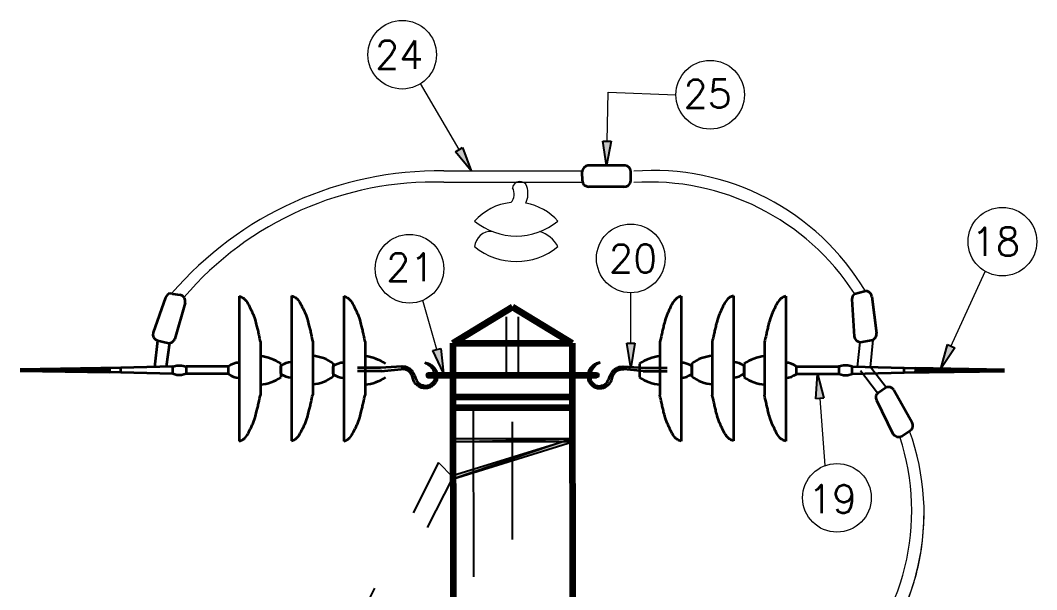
# Model space of a CAD drawing. Header units: millimetres. Extents: x 162108 to 399484, y 66362 to 138751.
# Drawn here: x 238368 to 240531, y 75343 to 76554 of the extents above; entities that cross this region are included whole.
import ezdxf

# ---------------------------------------------------------------- set-up
doc = ezdxf.new("R2010")
doc.units = ezdxf.units.MM
doc.header["$LTSCALE"] = 10
doc.linetypes.add('ACAD_ISO03W100', pattern=[30, 12, -18])
doc.linetypes.add('CENTER', pattern=[2, 1.25, -0.25, 0.25, -0.25])
for name, color, linetype in [('12', 32, 'Continuous'), ('at_Entity', 7, 'Continuous'), ('at_Solid', 7, 'Continuous')]:
    doc.layers.add(name, color=color, linetype=linetype)
doc.styles.add('ROMANS', font='romans.shx')

msp = doc.modelspace()

# ---------------------------------------------------------------- hatches: boundary and pattern name
at = {"layer": 'at_Solid'}
for points in [[(239309.4, 76283.1), (239327.4, 76233.4), (239294.3, 76274.1)], [(239625.4, 76296.7), (239615.7, 76244.7), (239608.1, 76296.7)], [(239676.1, 75867), (239667.1, 75814.3), (239658.8, 75867)], [(239262.7, 75855.7), (239268.8, 75803), (239246.2, 75851.2)], [(240356.9, 75857.2), (240327.5, 75812.8), (240341.1, 75864)], [(238558.4, 75814.3), (238558.4, 75811.3), (238368, 75811.3)], [(238558.4, 75811.3), (238558.4, 75807.5), (238368, 75807.5)], [(238558.4, 75811.3), (238368, 75811.3), (238368, 75807.5)], [(238558.4, 75807.5), (238368, 75807.5), (238558.4, 75804.5)], [(239233.4, 75802.3), (239231.9, 75798.5), (239599.1, 75798.5)], [(239236.4, 75803), (239233.4, 75802.3), (239597.6, 75802.3)], [(239233.4, 75802.3), (239597.6, 75802.3), (239599.1, 75798.5)], [(239236.4, 75803), (239594.6, 75803), (239597.6, 75802.3)], [(240061.2, 75748.8), (240064.9, 75801.5), (240078.5, 75750.3)], [(240272.6, 75814.3), (240272.6, 75811.3), (240463, 75811.3)], [(240272.6, 75811.3), (240272.6, 75807.5), (240463, 75807.5)], [(240272.6, 75811.3), (240463, 75811.3), (240463, 75807.5)], [(240272.6, 75807.5), (240463, 75807.5), (240272.6, 75804.5)], [(239231.9, 75798.5), (239233.4, 75795.5), (239597.6, 75795.5)], [(239231.9, 75798.5), (239599.1, 75798.5), (239597.6, 75795.5)], [(239233.4, 75795.5), (239236.4, 75794), (239594.6, 75794)], [(239233.4, 75795.5), (239597.6, 75795.5), (239594.6, 75794)], [(239541.2, 75663.8), (239289.8, 75578.8), (239287.6, 75585.5)], [(239288.3, 75663.8), (239288.3, 75657), (239542.7, 75663.8)], [(239288.3, 75657), (239542.7, 75663.8), (239542.7, 75657)], [(239543.4, 75657), (239541.2, 75663.8), (239289.8, 75578.8)]]:
    msp.add_hatch(color=7, dxfattribs=at).paths.add_polyline_path(points)

# ---------------------------------------------------------------- linework, layer by layer
at = {"linetype": 'ACAD_ISO03W100'}
for p, q in [((239402.7, 75803, 0), (239402.7, 76042.3, 0)), ((239428.3, 75803, 0), (239428.3, 76041.6, 0)), ((239258.3, 75613.4, 0), (238747.3, 74610.3, 0)), ((239288.3, 75581.8, 0), (238793.2, 74612.5, 0))]:
    msp.add_line(p, q, dxfattribs=at)
at = {"linetype": 'ACAD_ISO03W100', "ltscale": 0.5}
for p, q in [((240149.8, 75816.6, 0), (240155.8, 75869.2, 0)), ((240177.7, 75815.8, 0), (240182.9, 75874.1, 0)), ((240192.8, 75760.9, 0), (240149.9, 75817, 0)), ((240210.8, 75772.9, 0), (240177.5, 75816, 0))]:
    msp.add_line(p, q, dxfattribs=at)
at = {"linetype": 'ACAD_ISO03W100', "ltscale": 3}
msp.add_line((239332, 75730, 0), (239333.7, 74828.5, 0), dxfattribs=at)
at = {"layer": 'at_Entity', "color": 7, "lineweight": 5}
for p, q in [((239301.9, 76278.6, 0), (239219.8, 76419.3, 0)), ((239617.2, 76296.7, 0), (239619.4, 76400.5, 0)), ((239619.4, 76400.5, 0), (239763.1, 76395.2, 0)), ((239269.5, 76233.4, 0), (239564.1, 76233.4, 0)), ((239269.5, 76209.4, 0), (239565, 76209.4, 0)), ((240348.6, 75860.2, 0), (240421.6, 76019.7, 0)), ((239667.1, 75867, 0), (239667.1, 75974.6, 0)), ((239254.5, 75853.4, 0), (239224.4, 75958, 0)), ((240069.4, 75749.6, 0), (240080.7, 75606.6, 0)), ((239258.3, 75613.4, 0), (239288.3, 75581.8, 0))]:
    msp.add_line(p, q, dxfattribs=at)
at = {"layer": 'at_Entity', "color": 7}
for p, q in [((239294.3, 76274.1, 0), (239309.4, 76283.1, 0)), ((239309.4, 76283.1, 0), (239327.4, 76233.4, 0)), ((239615.7, 76244.7, 0), (239608.1, 76296.7, 0)), ((239608.1, 76296.7, 0), (239625.4, 76296.7, 0)), ((239625.4, 76296.7, 0), (239615.7, 76244.7, 0)), ((239327.4, 76233.4, 0), (239294.3, 76274.1, 0)), ((239667.1, 75814.3, 0), (239658.8, 75867, 0)), ((239658.8, 75867, 0), (239676.1, 75867, 0)), ((239676.1, 75867, 0), (239667.1, 75814.3, 0)), ((239246.2, 75851.2, 0), (239262.7, 75855.7, 0)), ((239268.8, 75803, 0), (239246.2, 75851.2, 0)), ((239262.7, 75855.7, 0), (239268.8, 75803, 0)), ((240327.5, 75812.8, 0), (240341.1, 75864, 0)), ((240356.9, 75857.2, 0), (240327.5, 75812.8, 0)), ((240341.1, 75864, 0), (240356.9, 75857.2, 0)), ((238368, 75811.3, 0), (238558.4, 75814.3, 0)), ((238558.4, 75811.3, 0), (238368, 75811.3, 0)), ((238368, 75807.5, 0), (238558.4, 75811.3, 0)), ((238558.4, 75811.3, 0), (238368, 75811.3, 0)), ((238368, 75807.5, 0), (238558.4, 75811.3, 0)), ((238558.4, 75807.5, 0), (238368, 75807.5, 0)), ((238558.4, 75807.5, 0), (238368, 75807.5, 0)), ((238368, 75807.5, 0), (238558.4, 75804.5, 0)), ((238531.3, 75811.3, 0), (238531.3, 75807.5, 0)), ((238558.4, 75814.3, 0), (238558.4, 75811.3, 0)), ((238558.4, 75811.3, 0), (238558.4, 75807.5, 0)), ((238558.4, 75804.5, 0), (238558.4, 75807.5, 0)), ((239233.4, 75802.3, 0), (239231.9, 75798.5, 0)), ((239236.4, 75803, 0), (239233.4, 75802.3, 0)), ((239233.4, 75802.3, 0), (239597.6, 75802.3, 0)), ((239599.1, 75798.5, 0), (239233.4, 75802.3, 0)), ((239233.4, 75802.3, 0), (239597.6, 75802.3, 0)), ((239599.1, 75798.5, 0), (239233.4, 75802.3, 0)), ((239236.4, 75803, 0), (239594.6, 75803, 0)), ((239594.6, 75803, 0), (239236.4, 75803, 0)), ((239597.6, 75802.3, 0), (239236.4, 75803, 0)), ((239236.4, 75803, 0), (239594.6, 75803, 0)), ((239597.6, 75802.3, 0), (239236.4, 75803, 0)), ((239594.6, 75803, 0), (239597.6, 75802.3, 0)), ((239597.6, 75802.3, 0), (239599.1, 75798.5, 0)), ((240061.2, 75748.8, 0), (240064.9, 75801.5, 0)), ((240064.9, 75801.5, 0), (240078.5, 75750.3, 0)), ((240272.6, 75814.3, 0), (240272.6, 75811.3, 0)), ((240463, 75811.3, 0), (240272.6, 75814.3, 0)), ((240272.6, 75811.3, 0), (240463, 75811.3, 0)), ((240272.6, 75811.3, 0), (240272.6, 75807.5, 0)), ((240463, 75807.5, 0), (240272.6, 75811.3, 0)), ((240272.6, 75811.3, 0), (240463, 75811.3, 0)), ((240463, 75807.5, 0), (240272.6, 75811.3, 0)), ((240272.6, 75807.5, 0), (240463, 75807.5, 0)), ((240272.6, 75807.5, 0), (240463, 75807.5, 0)), ((240463, 75807.5, 0), (240272.6, 75804.5, 0)), ((240272.6, 75804.5, 0), (240272.6, 75807.5, 0)), ((240299.7, 75811.3, 0), (240299.7, 75807.5, 0)), ((239231.9, 75798.5, 0), (239599.1, 75798.5, 0)), ((239231.9, 75798.5, 0), (239233.4, 75795.5, 0)), ((239597.6, 75795.5, 0), (239231.9, 75798.5, 0)), ((239231.9, 75798.5, 0), (239599.1, 75798.5, 0)), ((239597.6, 75795.5, 0), (239231.9, 75798.5, 0)), ((239233.4, 75795.5, 0), (239597.6, 75795.5, 0)), ((239233.4, 75795.5, 0), (239236.4, 75794, 0)), ((239594.6, 75794, 0), (239233.4, 75795.5, 0)), ((239233.4, 75795.5, 0), (239597.6, 75795.5, 0)), ((239594.6, 75794, 0), (239233.4, 75795.5, 0)), ((239236.4, 75794, 0), (239594.6, 75794, 0)), ((239236.4, 75794, 0), (239594.6, 75794, 0)), ((239594.6, 75794, 0), (239236.4, 75794, 0)), ((239597.6, 75795.5, 0), (239594.6, 75794, 0)), ((239599.1, 75798.5, 0), (239597.6, 75795.5, 0)), ((240078.5, 75750.3, 0), (240061.2, 75748.8, 0)), ((239287.6, 75585.5, 0), (239541.2, 75663.8, 0)), ((239288.3, 75663.8, 0), (239288.3, 75657, 0)), ((239288.3, 75657, 0), (239542.7, 75663.8, 0)), ((239542.7, 75663.8, 0), (239288.3, 75663.8, 0)), ((239288.3, 75657, 0), (239542.7, 75663.8, 0)), ((239542.7, 75657, 0), (239288.3, 75657, 0)), ((239541.2, 75663.8, 0), (239289.8, 75578.8, 0)), ((239541.2, 75663.8, 0), (239289.8, 75578.8, 0)), ((239289.8, 75578.8, 0), (239543.4, 75657, 0)), ((239543.4, 75657, 0), (239541.2, 75663.8, 0)), ((239542.7, 75663.8, 0), (239542.7, 75657, 0)), ((239289.8, 75578.8, 0), (239287.6, 75585.5, 0))]:
    msp.add_line(p, q, dxfattribs=at)
at = {"layer": 'at_Entity', "color": 7, "lineweight": 35}
for p, q in [((239564.5, 76235.7, 0), (239563.7, 76231.2, 0)), ((239567.5, 76240.2, 0), (239564.5, 76235.7, 0)), ((239571.3, 76243.2, 0), (239567.5, 76240.2, 0)), ((239575.8, 76244.7, 0), (239571.3, 76243.2, 0)), ((239655.5, 76244.7, 0), (239575.8, 76244.7, 0)), ((239660.1, 76243.2, 0), (239655.5, 76244.7, 0)), ((239664.6, 76240.2, 0), (239660.1, 76243.2, 0)), ((239666.8, 76235.7, 0), (239664.6, 76240.2, 0)), ((239667.6, 76231.2, 0), (239666.8, 76235.7, 0)), ((239564.5, 76212.4, 0), (239563.7, 76231.2, 0)), ((239564.5, 76212.4, 0), (239565.2, 76207.9, 0)), ((239666.1, 76207.1, 0), (239667.6, 76212.4, 0)), ((239667.6, 76212.4, 0), (239667.6, 76231.2, 0)), ((239565.2, 76207.9, 0), (239568.2, 76203.3, 0)), ((239568.2, 76203.3, 0), (239572.8, 76201.1, 0)), ((239572.8, 76201.1, 0), (239577.3, 76199.6, 0)), ((239654, 76199.6, 0), (239577.3, 76199.6, 0)), ((239652.5, 76199.6, 0), (239657.8, 76200.3, 0)), ((239657.8, 76200.3, 0), (239662.3, 76202.6, 0)), ((239662.3, 76202.6, 0), (239666.1, 76207.1, 0)), ((240143.8, 75972.3, 0), (240164.9, 75977.6, 0)), ((238677, 75964.4, 0), (238650.7, 75889.5, 0)), ((238679.5, 75968.2, 0), (238677, 75964.4, 0)), ((238682.8, 75971.7, 0), (238679.5, 75968.2, 0)), ((238687.5, 75972.8, 0), (238682.8, 75971.7, 0)), ((238692.2, 75972.3, 0), (238687.5, 75972.8, 0)), ((238692.2, 75972.3, 0), (238708.4, 75969.8, 0)), ((238718.7, 75952.6, 0), (238696.9, 75876.5, 0)), ((238713.2, 75967.6, 0), (238708.4, 75969.8, 0)), ((238717.1, 75963.3, 0), (238713.2, 75967.6, 0)), ((238718.9, 75958.3, 0), (238717.1, 75963.3, 0)), ((238718.7, 75952.6, 0), (238718.9, 75958.3, 0)), ((238833.8, 75967.1, 0), (238833.8, 75658.5, 0)), ((238945.2, 75968, 0), (238945.2, 75659.4, 0)), ((239056.5, 75967.1, 0), (239056.5, 75658.5, 0)), ((239774.4, 75967.1, 0), (239774.4, 75658.5, 0)), ((239885.8, 75968, 0), (239885.8, 75659.4, 0)), ((239997.2, 75967.1, 0), (239997.2, 75658.5, 0)), ((240137.8, 75960.3, 0), (240143.1, 75881.3, 0)), ((240180.7, 75966.3, 0), (240190.5, 75888, 0)), ((238650.7, 75889.5, 0), (238649.8, 75884.1, 0)), ((238649.8, 75884.1, 0), (238651.7, 75879.1, 0)), ((238651.7, 75879.1, 0), (238655.5, 75874.8, 0)), ((238660.3, 75872.6, 0), (238653.3, 75815.8, 0)), ((238655.5, 75874.8, 0), (238660.3, 75872.6, 0)), ((238660.3, 75872.6, 0), (238681.3, 75867.9, 0)), ((238685.4, 75867.7, 0), (238678.2, 75817, 0)), ((238681.3, 75867.9, 0), (238686.1, 75867.4, 0)), ((238686.1, 75867.4, 0), (238691.1, 75869.2, 0)), ((238691.1, 75869.2, 0), (238695, 75872.4, 0)), ((238695, 75872.4, 0), (238696.9, 75876.5, 0)), ((238878.9, 75869.2, 0), (238878.9, 75756.4, 0)), ((238990.3, 75870.1, 0), (238990.3, 75757.3, 0)), ((239101.7, 75869.2, 0), (239101.7, 75756.4, 0)), ((239729.3, 75869.2, 0), (239729.3, 75756.4, 0)), ((239840.7, 75870.1, 0), (239840.7, 75757.3, 0)), ((239952, 75869.2, 0), (239952, 75756.4, 0)), ((240155.8, 75869.2, 0), (240182.9, 75874.1, 0)), ((238922.6, 75823.3, 0), (238922.6, 75794.7, 0)), ((239034, 75824.2, 0), (239034, 75795.6, 0)), ((239685.6, 75823.3, 0), (239685.6, 75794.7, 0)), ((239797, 75824.2, 0), (239797, 75795.6, 0)), ((239908.4, 75823.3, 0), (239908.4, 75794.7, 0)), ((238581.7, 75814.3, 0), (238368, 75811.3, 0)), ((238581.7, 75804.5, 0), (238368, 75807.5, 0)), ((238531.3, 75807.5, 0), (238531.3, 75811.3, 0)), ((238692.3, 75817.3, 0), (238581.7, 75814.3, 0)), ((238581.7, 75804.5, 0), (238581.7, 75814.3, 0)), ((238692.3, 75801.5, 0), (238581.7, 75804.5, 0)), ((238692.3, 75817.3, 0), (238701.4, 75819.6, 0)), ((238692.3, 75801.5, 0), (238692.3, 75817.3, 0)), ((238701.4, 75799.2, 0), (238692.3, 75801.5, 0)), ((238701.4, 75819.6, 0), (238711.1, 75819.6, 0)), ((238711.1, 75819.6, 0), (238720.9, 75817.3, 0)), ((238720.9, 75801.5, 0), (238711.1, 75799.2, 0)), ((238811.2, 75817.3, 0), (238720.9, 75817.3, 0)), ((238720.9, 75817.3, 0), (238720.9, 75801.5, 0)), ((238811.2, 75801.5, 0), (238720.9, 75801.5, 0)), ((238811.2, 75801.5, 0), (238811.2, 75817.3, 0)), ((238922.6, 75802.4, 0), (238922.6, 75818.2, 0)), ((239034, 75801.5, 0), (239034, 75817.3, 0)), ((239134.8, 75814.3, 0), (239085.9, 75814.3, 0)), ((239137.1, 75807.5, 0), (239085.9, 75807.5, 0)), ((239180, 75817.3, 0), (239134.8, 75814.3, 0)), ((239136.3, 75807.5, 0), (239178.4, 75812, 0)), ((239651, 75817.3, 0), (239696.2, 75814.3, 0)), ((239694.7, 75807.5, 0), (239652.5, 75812, 0)), ((239693.9, 75807.5, 0), (239745.1, 75807.5, 0)), ((239696.2, 75814.3, 0), (239745.1, 75814.3, 0)), ((239797, 75801.5, 0), (239797, 75817.3, 0)), ((239908.4, 75802.4, 0), (239908.4, 75818.2, 0)), ((240019.8, 75817.3, 0), (240110.1, 75817.3, 0)), ((240019.8, 75801.5, 0), (240019.8, 75817.3, 0)), ((240019.8, 75801.5, 0), (240110.1, 75801.5, 0)), ((240119.8, 75819.6, 0), (240110.1, 75817.3, 0)), ((240110.1, 75817.3, 0), (240110.1, 75801.5, 0)), ((240110.1, 75801.5, 0), (240119.8, 75799.2, 0)), ((240129.6, 75819.6, 0), (240119.8, 75819.6, 0)), ((240138.7, 75817.3, 0), (240129.6, 75819.6, 0)), ((240129.6, 75799.2, 0), (240138.7, 75801.5, 0)), ((240138.7, 75801.5, 0), (240138.7, 75817.3, 0)), ((240138.7, 75817.3, 0), (240249.3, 75814.3, 0)), ((240138.7, 75801.5, 0), (240249.3, 75804.5, 0)), ((240249.3, 75804.5, 0), (240249.3, 75814.3, 0)), ((240249.3, 75814.3, 0), (240463, 75811.3, 0)), ((240249.3, 75804.5, 0), (240463, 75807.5, 0)), ((240299.7, 75807.5, 0), (240299.7, 75811.3, 0)), ((238711.1, 75799.2, 0), (238701.4, 75799.2, 0)), ((240119.8, 75799.2, 0), (240129.6, 75799.2, 0)), ((240191.2, 75758.6, 0), (240189, 75754.8, 0)), ((240194.3, 75762.4, 0), (240191.2, 75758.6, 0)), ((240194.3, 75762.4, 0), (240208.6, 75772.2, 0)), ((240213.1, 75773.7, 0), (240208.6, 75772.2, 0)), ((240219.1, 75773.7, 0), (240213.1, 75773.7, 0)), ((240223.6, 75771.4, 0), (240219.1, 75773.7, 0)), ((240227.4, 75767.6, 0), (240223.6, 75771.4, 0)), ((240227.4, 75767.6, 0), (240266.5, 75698.4, 0)), ((240189, 75754.8, 0), (240189, 75750.3, 0)), ((240189, 75750.3, 0), (240190.5, 75745.8, 0)), ((240190.5, 75745.8, 0), (240225.1, 75674.3, 0)), ((240268, 75693.9, 0), (240266.5, 75698.4, 0)), ((240268, 75688.6, 0), (240268, 75693.9, 0)), ((240225.1, 75674.3, 0), (240228.9, 75670.6, 0)), ((240243.9, 75669.1, 0), (240262, 75681.1, 0)), ((240262, 75681.1, 0), (240265.7, 75684.1, 0)), ((240265.7, 75684.1, 0), (240268, 75688.6, 0)), ((240228.9, 75670.6, 0), (240233.4, 75667.6, 0)), ((240233.4, 75667.6, 0), (240239.4, 75667.6, 0)), ((240239.4, 75667.6, 0), (240243.9, 75669.1, 0))]:
    msp.add_line(p, q, dxfattribs=at)
at = {"layer": 'at_Entity', "color": 7, "lineweight": 140}
for p, q in [((239288.3, 75867, 0), (239415.5, 75944.5, 0)), ((239415.5, 75944.5, 0), (239542.7, 75867, 0)), ((239288.3, 75867, 0), (239289.8, 74800.7, 0)), ((239288.3, 75867, 0), (239542.7, 75867, 0)), ((239542.7, 75867, 0), (239543.4, 75038.5, 0)), ((239288.3, 75752.6, 0), (239542.7, 75752.6, 0)), ((239288.3, 75730, 0), (239542.7, 75730, 0))]:
    msp.add_line(p, q, dxfattribs=at)
at = {"layer": 'at_Entity', "color": 7, "linetype": 'CENTER', "lineweight": 25, "ltscale": 100}
msp.add_line((239415.5, 67949.8, 0), (239415.5, 75944.5, 0), dxfattribs=at)
at = {"layer": 'at_Entity', "color": 7, "lineweight": 20}
for p, q in [((239233.4, 75802.3, 0), (239231.9, 75798.5, 0)), ((239236.4, 75803, 0), (239233.4, 75802.3, 0)), ((239236.4, 75803, 0), (239594.6, 75803, 0)), ((239597.6, 75802.3, 0), (239594.6, 75803, 0)), ((239599.1, 75798.5, 0), (239597.6, 75802.3, 0)), ((239231.9, 75798.5, 0), (239233.4, 75795.5, 0)), ((239233.4, 75795.5, 0), (239236.4, 75794, 0)), ((239236.4, 75794, 0), (239594.6, 75794, 0)), ((239594.6, 75794, 0), (239597.6, 75795.5, 0)), ((239597.6, 75795.5, 0), (239599.1, 75798.5, 0))]:
    msp.add_line(p, q, dxfattribs=at)
at = {"layer": 'at_Entity', "color": 7, "lineweight": 5}
for centre in [(239180.8, 76480.5, 0), (239836.3, 76395.4, 0), (240458.3, 76082.9, 0), (239667.3, 76047.3, 0), (239196.3, 76025.3, 0), (240106.1, 75538.2, 0)]:
    msp.add_circle(centre, 73, dxfattribs=at)
for centre, radius, start, end in [((239260.3, 75479.5, 0), 754, 89.297, 139.1636), ((239714.6, 75707.5, 0), 526.8, 30.8459, 94.4672), ((239249.5, 75506.8, 0), 702.9, 88.3686, 139.3721), ((239393.4, 76184.1, 0), 25.9, 315.5594, 30.9716), ((239431.3, 76194.9, 0), 15.9, 20.2685, 171.1475), ((239398.4, 76185.6, 0), 50.1, 335.4027, 17.2328), ((239707, 75689.2, 0), 520.5, 32.9552, 93.6837), ((239423.5, 76048.1, 0), 118.4, 95.6363, 138.5675), ((239423.5, 76048.1, 0), 118.4, 41.4325, 80.0505), ((239423.5, 76235.4, 0), 140.5, 230.8154, 309.1846), ((239370.1, 76069.2, 0), 35.5, 86.3996, 174.9915), ((239454.1, 76041.1, 0), 66, 28.1886, 73.3647), ((239423.5, 76181.2, 0), 140.5, 230.8154, 309.1846), ((239783.6, 75505.3, 0), 508, 248.999, 20.1394), ((239765.7, 75510.7, 0), 499.7, 249.4562, 18.2927)]:
    msp.add_arc(centre, radius, start, end, dxfattribs=at)
at = {"layer": 'at_Entity', "color": 7, "lineweight": 35}
for centre, radius, start, end in [((240166.9, 75963.8, 0), 14, 10.4674, 98.4572), ((240155.2, 75959.1, 0), 17.5, 130.8018, 176.0681), ((240174.5, 75887.6, 0), 16, 301.7885, 1.4581), ((240156.6, 75882.8, 0), 13.6, 186.6045, 266.867), ((238834.4, 75788.9, 0), 36.7, 91.0111, 129.2615), ((238871.6, 75750.6, 0), 88.8, 54.9437, 85.2488), ((238945.8, 75789.8, 0), 36.7, 91.0111, 129.2615), ((238983, 75751.6, 0), 88.8, 54.9437, 85.2488), ((239057.2, 75788.9, 0), 36.7, 91.0111, 129.2615), ((239094.3, 75750.6, 0), 88.8, 54.9437, 85.2488), ((239736.6, 75750.6, 0), 88.8, 94.7512, 125.0563), ((239773.8, 75788.9, 0), 36.7, 50.7385, 88.9889), ((239848, 75751.6, 0), 88.8, 94.7512, 125.0563), ((239885.2, 75789.8, 0), 36.7, 50.7385, 88.9889), ((239959.4, 75750.6, 0), 88.8, 94.7512, 125.0563), ((239996.5, 75788.9, 0), 36.7, 50.7385, 88.9889), ((238835.2, 75831.2, 0), 38.2, 231.1185, 267.888), ((238946.6, 75832.2, 0), 38.2, 231.1185, 267.888), ((239057.9, 75831.2, 0), 38.2, 231.1185, 267.888), ((239773, 75831.2, 0), 38.2, 272.112, 308.8815), ((239884.4, 75832.2, 0), 38.2, 272.112, 308.8815), ((239995.8, 75831.2, 0), 38.2, 272.112, 308.8815), ((238871.6, 75867.4, 0), 88.8, 274.7512, 305.0563), ((238983, 75868.3, 0), 88.8, 274.7512, 305.0563), ((239094.3, 75867.4, 0), 88.8, 274.7512, 305.0563), ((239736.6, 75867.4, 0), 88.8, 234.9437, 265.2488), ((239848, 75868.3, 0), 88.8, 234.9437, 265.2488), ((239959.4, 75867.4, 0), 88.8, 234.9437, 265.2488)]:
    msp.add_arc(centre, radius, start, end, dxfattribs=at)
for points in [[(238833.8, 75967.1, 0), (238841.3, 75963.7, 0), (238846.6, 75959.5, 0), (238854.1, 75947.9, 0), (238861.6, 75932.4, 0), (238867.7, 75916.6, 0), (238871, 75903.8, 0), (238873.3, 75894.4, 0), (238875.6, 75884.7, 0), (238878.9, 75869.2, 0)], [(238945.2, 75968, 0), (238952.7, 75964.6, 0), (238958, 75960.4, 0), (238965.5, 75948.8, 0), (238973, 75933.4, 0), (238979, 75917.6, 0), (238982.4, 75904.8, 0), (238984.7, 75895.4, 0), (238986.9, 75885.6, 0), (238990.3, 75870.1, 0)], [(239056.5, 75967.1, 0), (239064.1, 75963.7, 0), (239069.3, 75959.5, 0), (239076.9, 75947.9, 0), (239084.4, 75932.4, 0), (239090.4, 75916.6, 0), (239093.8, 75903.8, 0), (239096, 75894.4, 0), (239098.3, 75884.7, 0), (239101.7, 75869.2, 0)], [(239774.4, 75967.1, 0), (239766.9, 75963.7, 0), (239761.7, 75959.5, 0), (239754.1, 75947.9, 0), (239746.6, 75932.4, 0), (239740.6, 75916.6, 0), (239737.2, 75903.8, 0), (239734.9, 75894.4, 0), (239732.7, 75884.7, 0), (239729.3, 75869.2, 0)], [(239885.8, 75968, 0), (239878.3, 75964.6, 0), (239873, 75960.4, 0), (239865.5, 75948.8, 0), (239858, 75933.4, 0), (239852, 75917.6, 0), (239848.6, 75904.8, 0), (239846.3, 75895.4, 0), (239844.1, 75885.6, 0), (239840.7, 75870.1, 0)], [(239997.2, 75967.1, 0), (239989.7, 75963.7, 0), (239984.4, 75959.5, 0), (239976.9, 75947.9, 0), (239969.3, 75932.4, 0), (239963.3, 75916.6, 0), (239959.9, 75903.8, 0), (239957.7, 75894.4, 0), (239955.4, 75884.7, 0), (239952, 75869.2, 0)], [(239228.9, 75825.6, 0), (239237.1, 75821.1, 0), (239241.1, 75817.8, 0), (239243.9, 75814.3, 0), (239246.8, 75810.4, 0), (239248.4, 75806, 0), (239248.9, 75803, 0)], [(239228.9, 75825.6, 0), (239233.8, 75824.5, 0), (239238.7, 75822.6, 0), (239242.9, 75820, 0), (239246.9, 75816.6, 0), (239250.6, 75812.5, 0), (239252.9, 75808.3, 0), (239254.3, 75803, 0)], [(239602.1, 75825.6, 0), (239597.2, 75824.5, 0), (239592.3, 75822.6, 0), (239588.1, 75820, 0), (239584.1, 75816.6, 0), (239580.4, 75812.5, 0), (239578, 75808.3, 0), (239576.7, 75803, 0)], [(239602.1, 75825.6, 0), (239593.8, 75821.1, 0), (239589.9, 75817.8, 0), (239587.1, 75814.3, 0), (239584.1, 75810.4, 0), (239582.5, 75806, 0), (239582, 75803, 0)], [(239254.7, 75794, 0), (239254.5, 75791, 0), (239253.6, 75786.9, 0), (239251.4, 75783.4, 0), (239248.7, 75779.6, 0), (239245.8, 75776.8, 0), (239242.4, 75774.4, 0), (239238.7, 75772.9, 0), (239234.5, 75771.7, 0), (239230.4, 75771.4, 0), (239226, 75771.7, 0), (239222.1, 75772.2, 0), (239218.3, 75773.7, 0), (239215.2, 75775.8, 0), (239211.6, 75778.2, 0), (239208.5, 75781.2, 0), (239206.4, 75785.1, 0), (239204.8, 75788, 0), (239203.3, 75792.8, 0), (239201.8, 75797.7, 0), (239199.9, 75801.1, 0), (239198, 75804.5, 0), (239195.4, 75806.8, 0), (239192.7, 75809, 0), (239189.4, 75810.2, 0), (239186, 75811.3, 0), (239182.2, 75811.7, 0), (239178.4, 75812, 0)], [(239249.6, 75794, 0), (239249.6, 75793.2, 0), (239249.2, 75789.5, 0), (239247.7, 75785.3, 0), (239245.4, 75782.7, 0), (239242.8, 75780.4, 0), (239240.2, 75778.2, 0), (239236.3, 75776.4, 0), (239232.6, 75775.9, 0), (239228.6, 75775.7, 0), (239225.1, 75776.7, 0), (239221.1, 75778, 0), (239218.3, 75779.7, 0), (239215.3, 75782, 0), (239213.1, 75785.7, 0), (239211.3, 75789, 0), (239209.9, 75792.5, 0), (239208.2, 75797, 0), (239205.5, 75801.5, 0), (239203.7, 75804.9, 0), (239201.8, 75808.3, 0), (239198.4, 75810.9, 0), (239195, 75813.5, 0), (239191.2, 75815, 0), (239187.5, 75816.6, 0), (239183.7, 75816.9, 0), (239180, 75817.3, 0)], [(239576.3, 75794, 0), (239576.5, 75791, 0), (239577.3, 75786.9, 0), (239579.5, 75783.4, 0), (239582.3, 75779.6, 0), (239585.2, 75776.8, 0), (239588.6, 75774.4, 0), (239592.3, 75772.9, 0), (239596.5, 75771.7, 0), (239600.6, 75771.4, 0), (239605, 75771.7, 0), (239608.9, 75772.2, 0), (239612.6, 75773.7, 0), (239615.8, 75775.8, 0), (239619.4, 75778.2, 0), (239622.4, 75781.2, 0), (239624.6, 75785.1, 0), (239626.2, 75788, 0), (239627.7, 75792.8, 0), (239629.2, 75797.7, 0), (239631.1, 75801.1, 0), (239633, 75804.5, 0), (239635.6, 75806.8, 0), (239638.2, 75809, 0), (239641.6, 75810.2, 0), (239645, 75811.3, 0), (239648.8, 75811.7, 0), (239652.5, 75812, 0)], [(239581.3, 75794, 0), (239581.4, 75793.2, 0), (239581.8, 75789.5, 0), (239583.3, 75785.3, 0), (239585.6, 75782.7, 0), (239588.2, 75780.4, 0), (239590.8, 75778.2, 0), (239594.7, 75776.4, 0), (239598.3, 75775.9, 0), (239602.4, 75775.7, 0), (239605.9, 75776.7, 0), (239609.9, 75778, 0), (239612.6, 75779.7, 0), (239615.7, 75782, 0), (239617.9, 75785.7, 0), (239619.7, 75789, 0), (239621.1, 75792.5, 0), (239622.8, 75797, 0), (239625.4, 75801.5, 0), (239627.3, 75804.9, 0), (239629.2, 75808.3, 0), (239632.6, 75810.9, 0), (239636, 75813.5, 0), (239639.7, 75815, 0), (239643.5, 75816.6, 0), (239647.3, 75816.9, 0), (239651, 75817.3, 0)], [(238833.8, 75658.5, 0), (238841.3, 75661.9, 0), (238846.6, 75666.1, 0), (238854.1, 75677.7, 0), (238861.6, 75693.1, 0), (238867.7, 75708.9, 0), (238871, 75721.7, 0), (238873.3, 75731.1, 0), (238875.6, 75740.9, 0), (238878.9, 75756.4, 0)], [(238945.2, 75659.4, 0), (238952.7, 75662.8, 0), (238958, 75667, 0), (238965.5, 75678.6, 0), (238973, 75694.1, 0), (238979, 75709.9, 0), (238982.4, 75722.7, 0), (238984.7, 75732.1, 0), (238986.9, 75741.8, 0), (238990.3, 75757.3, 0)], [(239056.5, 75658.5, 0), (239064.1, 75661.9, 0), (239069.3, 75666.1, 0), (239076.9, 75677.7, 0), (239084.4, 75693.1, 0), (239090.4, 75708.9, 0), (239093.8, 75721.7, 0), (239096, 75731.1, 0), (239098.3, 75740.9, 0), (239101.7, 75756.4, 0)], [(239774.4, 75658.5, 0), (239766.9, 75661.9, 0), (239761.7, 75666.1, 0), (239754.1, 75677.7, 0), (239746.6, 75693.1, 0), (239740.6, 75708.9, 0), (239737.2, 75721.7, 0), (239734.9, 75731.1, 0), (239732.7, 75740.9, 0), (239729.3, 75756.4, 0)], [(239885.8, 75659.4, 0), (239878.3, 75662.8, 0), (239873, 75667, 0), (239865.5, 75678.6, 0), (239858, 75694.1, 0), (239852, 75709.9, 0), (239848.6, 75722.7, 0), (239846.3, 75732.1, 0), (239844.1, 75741.8, 0), (239840.7, 75757.3, 0)], [(239997.2, 75658.5, 0), (239989.7, 75661.9, 0), (239984.4, 75666.1, 0), (239976.9, 75677.7, 0), (239969.3, 75693.1, 0), (239963.3, 75708.9, 0), (239959.9, 75721.7, 0), (239957.7, 75731.1, 0), (239955.4, 75740.9, 0), (239952, 75756.4, 0)]]:
    msp.add_spline(points, degree=3, dxfattribs=at)
at = {"layer": 'at_Entity', "color": 7, "lineweight": 5}
msp.add_spline([(239739.4, 74479, 0), (239750.4, 74547.8, 0), (239772.9, 74666, 0), (239804.5, 74781.9, 0), (239842.2, 74877.4, 0), (239902.4, 74983.9, 0), (239954.3, 75026.8, 0), (240028, 75059.9, 0), (240089, 75099.3, 0), (240128.7, 75132.5, 0), (240255.2, 75316.5, 0), (240273.2, 75369.6, 0), (240285.7, 75427.9, 0), (240291.6, 75505.3, 0)], degree=3, dxfattribs=at)

# ---------------------------------------------------------------- texts
at = {"layer": '12', "style": 'ROMANS'}
for s, p in [('24', (239123, 76450.7, 0)), ('25', (239779.6, 76367.4, 0)), ('18', (240392.9, 76053.1, 0)), ('20', (239620.8, 76017.1, 0)), ('21', (239146.7, 75998.7, 0)), ('19', (240044.9, 75505.5, 0))]:
    msp.add_text(s, height=60, dxfattribs=at).set_placement(p)

doc.saveas('drawing.dxf')
